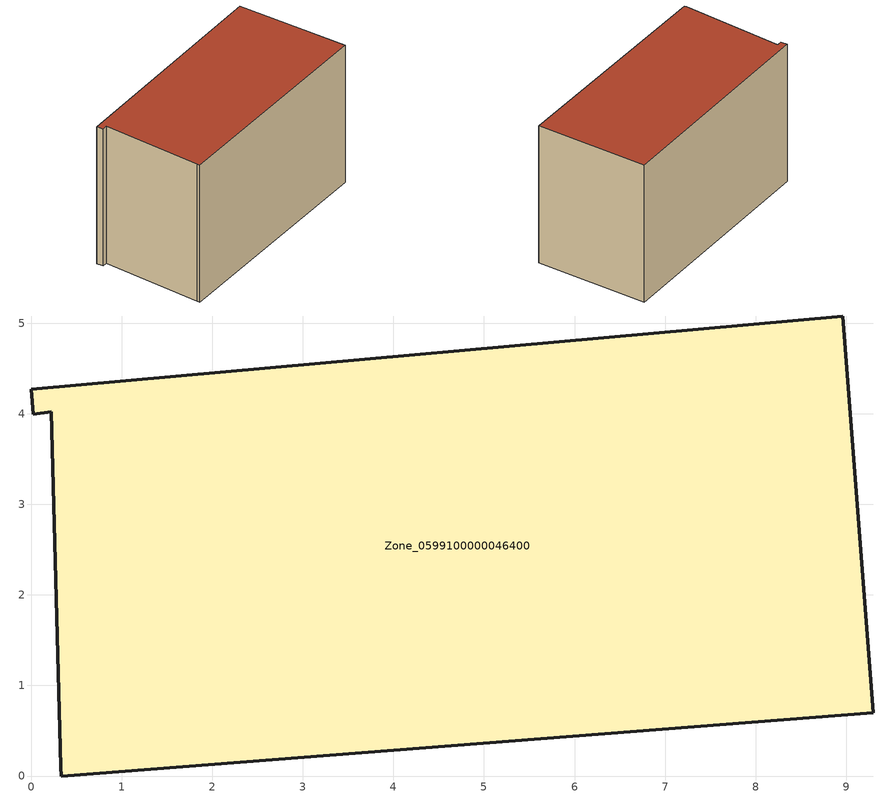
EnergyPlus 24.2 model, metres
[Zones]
Zone_0599100000046400
 floor ground (C_G): 0,4.27 8.96,5.08 9.3,0.7 0.33,0 0.33,0.1 0.22,4.02 0.02,3.99 z0
 wall outside (C_F): 8.96,5.08 0,4.27 0.02,3.99 0.22,4.02 0.33,0.1 0.33,0 9.3,0.7 8.96,5.08 z0:5.68
 roof outside (C_R): 0.33,0.1 0.33,0 9.3,0.7 8.96,5.08 0,4.27 0.02,3.99 0.22,4.02 z5.68
[BUILDING]
Pand.0599100000046400: North Axis=0; Terrain=City; Loads Convergence Tolerance Value=0.04; Temperature Convergence Tolerance Value=0.4; Solar Distribution=FullExterior; Maximum Number of Warmup Days=25; Minimum Number of Warmup Days=1
[Site:Location]
Rotterdam.The.Hague.AP_ZH_NLD Design_Conditions: Latitude=51.96; Longitude=4.45; Time Zone=1; Elevation=-4.5
[SITE:GROUNDTEMPERATURE:BUILDINGSURFACE]
18, 18, 18, 18, 18, 18, 18, 18, 18, 18, 18, 18
[MATERIAL] Thermal Absorptance=0.9; Solar Absorptance=0.7; Visible Absorptance=0.7
Name | Roughness | Thickness | Conductivity | Density | Specific Heat
G.TI.1946-1964 | MediumSmooth | 0.15 | 1 | 540 | 1210
F.TI.1946-1964 | Rough | 0.3 | 0.857143 | 1920 | 840
R.TI.1946-1964 | MediumRough | 0.2 | 0.277778 | 1500 | 1000
[CONSTRUCTION]
C_G: G.TI.1946-1964
C_F: F.TI.1946-1964
C_R: R.TI.1946-1964
[ZONE]
Zone_0599100000046400: Type=1; Multiplier=1; Ceiling Height=Autocalculate; Volume=Autocalculate; Floor Area=autocalculate; Part of Total Floor Area=Yes
[ZONEINFILTRATION:DESIGNFLOWRATE]
Infil_Zone_0599100000046400: Zone or ZoneList or Space or SpaceList=Zone_0599100000046400; Schedule=AlwaysOn; Design Flow Rate Calculation Method=Flow/Area; Flow Rate per Floor Area=0.003; Constant Term Coefficient=1; Temperature Term Coefficient=0; Velocity Term Coefficient=0; Velocity Squared Term Coefficient=0
[HVACTEMPLATE:ZONE:IDEALLOADSAIRSYSTEM]
Zone_0599100000046400: Maximum Heating Supply Air Temperature=50; Minimum Cooling Supply Air Temperature=13; Maximum Heating Supply Air Humidity Ratio=0.0156; Minimum Cooling Supply Air Humidity Ratio=0.0077; Heating Limit=NoLimit; Cooling Limit=NoLimit; Dehumidification Control Type=ConstantSensibleHeatRatio; Cooling Sensible Heat Ratio=0.7; Dehumidification Setpoint=60; Humidification Control Type=None; Humidification Setpoint=30; Outdoor Air Method=None; Outdoor Air Flow Rate per Person=0.00944; Outdoor Air Flow Rate per Zone Floor Area=0; Outdoor Air Flow Rate per Zone=0; Demand Controlled Ventilation Type=None; Outdoor Air Economizer Type=NoEconomizer; Heat Recovery Type=None; Sensible Heat Recovery Effectiveness=0.7; Latent Heat Recovery Effectiveness=0.65
[ZONECONTROL:THERMOSTAT]
ThermostatControl_Zone_0599100000046400: Zone or ZoneList=Zone_0599100000046400; Control Type Schedule=DualSetpointControlType; Control 1=Thermostat_Zone_0599100000046400; Temperature Difference Between Cutout And Setpoint=0
[THERMOSTATSETPOINT:DUALSETPOINT]
Thermostat_Zone_0599100000046400: Heating Setpoint Temperature Schedule=HeatingSetpoint_Zone_0599100000046400; Cooling Setpoint Temperature Schedule=CoolingSetpoint_Zone_0599100000046400
[SCHEDULE:COMPACT]
HeatingSetpoint_Zone_0599100000046400: Through: 12/31, For: AllDays, Until: 24:00, 21
CoolingSetpoint_Zone_0599100000046400: Through: 12/31, For: AllDays, Until: 24:00, 24
DualSetpointControlType: Through: 12/31, For: AllDays, Until: 24:00, 4
AlwaysOn: Through: 12/31, For: AllDays, Until: 24:00, 1
